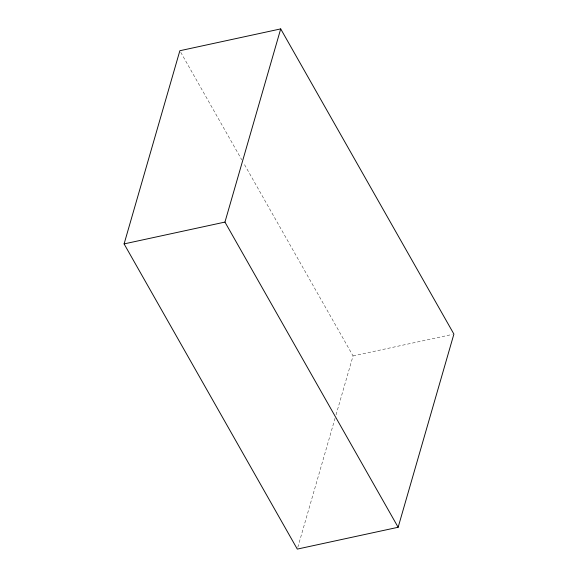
<?xml version="1.0" encoding="UTF-8"?>
<svg xmlns="http://www.w3.org/2000/svg" width="578" height="578" viewBox="0 0 578 578"><rect width="100%" height="100%" fill="white"/><g stroke="black" fill="none" stroke-linecap="round" stroke-linejoin="round"><path stroke-width="0.43" stroke-dasharray="2.89 2.17" d="M297.793 547.366L335.052 418.291M336.049 414.823L353.05 355.918L243.526 162.917M353.05 355.918L452.148 334.474M180.748 52.295L241.741 159.781"/><path stroke-width="0.87" d="M124.097 243.909L179.859 50.727L280.706 28.9L453.903 334.091L398.141 527.273L297.294 549.1L124.097 243.909L224.95 222.082L280.706 28.9M224.95 222.082L398.141 527.273"/></g></svg>
